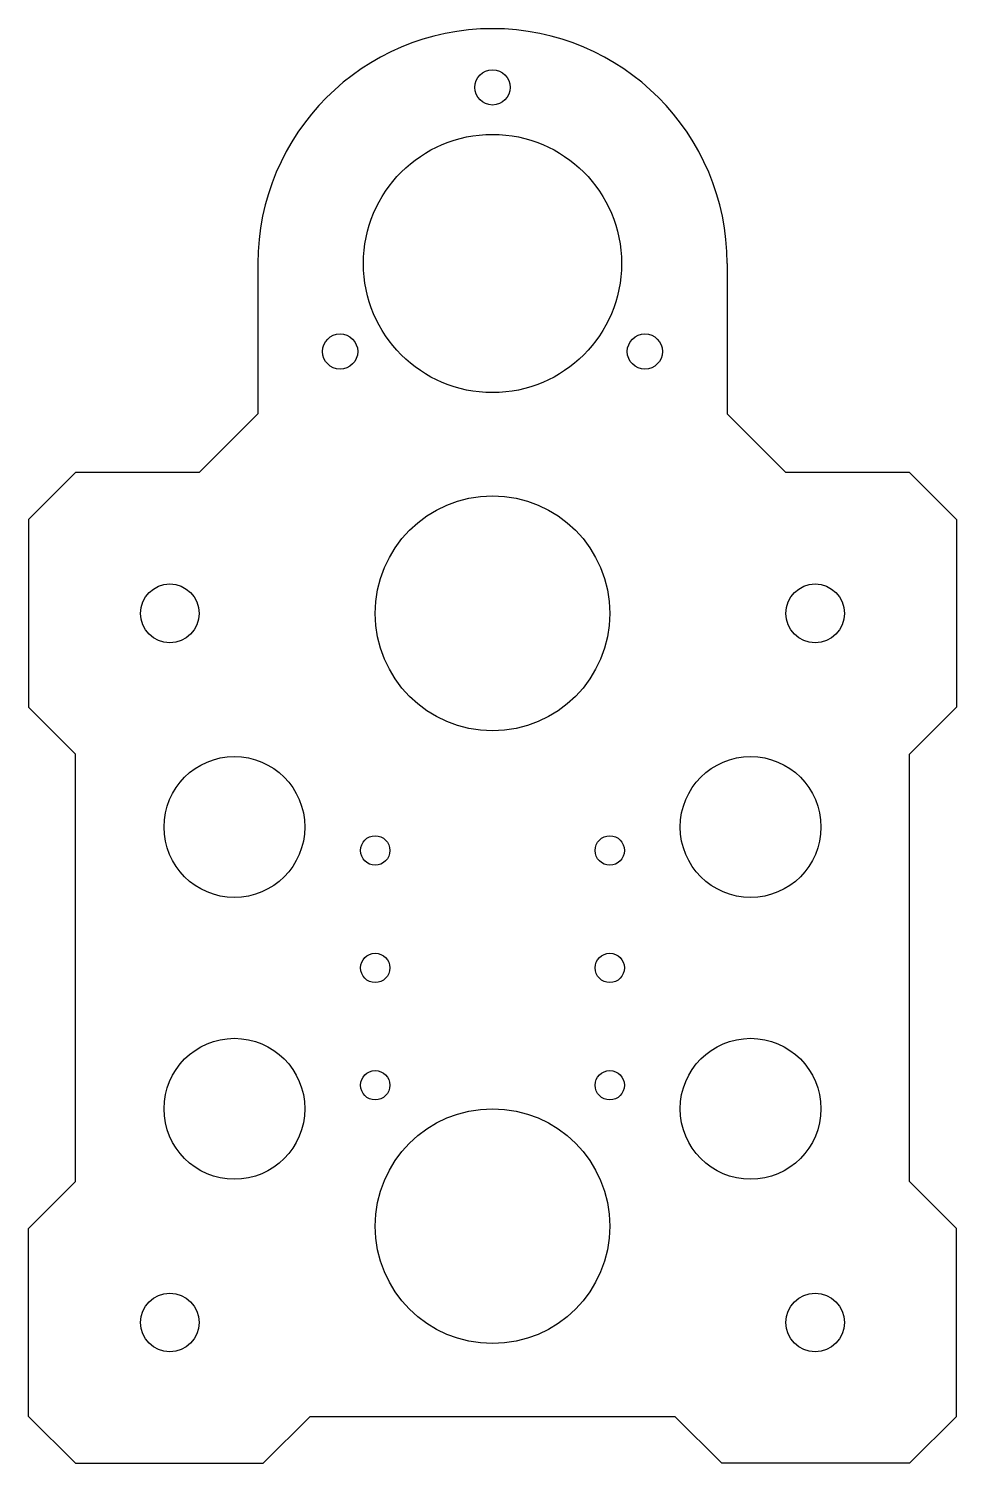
# Model space of a CAD drawing. Extents: x -40 to 40, y -42 to 80.
import ezdxf

# ---------------------------------------------------------------- set-up
doc = ezdxf.new("R2010")
doc.units = 0
doc.header["$MEASUREMENT"] = 0
doc.layers.add('VISIBLE', color=7, linetype='CONTINUOUS')

msp = doc.modelspace()

# ---------------------------------------------------------------- linework, layer by layer
at = {"layer": 'VISIBLE'}
for p, q in [((-20, 60), (-20, 47.2)), ((20, 60), (20, 47.2)), ((-20, 47.2), (-25, 42.2)), ((25, 42.2), (20, 47.2)), ((-35.54, 42.2), (-39.54, 38.2)), ((-25, 42.2), (-35.54, 42.2)), ((35.54, 42.2), (25, 42.2)), ((35.54, 42.2), (39.54, 38.2)), ((-39.54, 38.2), (-39.54, 22.2)), ((39.54, 38.2), (39.54, 22.2)), ((-35.54, 18.2), (-39.54, 22.2)), ((35.54, 18.2), (39.54, 22.2)), ((-35.54, -18.2), (-35.54, 18.2)), ((35.54, -18.2), (35.54, 18.2)), ((-35.54, -18.2), (-39.54, -22.2)), ((35.54, -18.2), (39.54, -22.2)), ((-39.54, -38.2), (-39.54, -22.2)), ((39.54, -38.2), (39.54, -22.2)), ((-35.54, -42.2), (-39.54, -38.2)), ((-19.54, -42.2), (-15.54, -38.2)), ((-15.54, -38.2), (15.54, -38.2)), ((19.54, -42.2), (15.54, -38.2)), ((35.54, -42.2), (39.54, -38.2)), ((-35.54, -42.2), (-19.54, -42.2)), ((35.54, -42.2), (19.54, -42.2))]:
    msp.add_line(p, q, dxfattribs=at)
for centre, radius in [((0, 75), 1.5), ((0, 60), 11), ((-12.99, 52.5), 1.5), ((12.99, 52.5), 1.5), ((0, 30.2), 10), ((-27.5, 30.2), 2.5), ((27.5, 30.2), 2.5), ((-22, 12), 6), ((22, 12), 6), ((-10, 10), 1.25), ((10, 10), 1.25), ((-10, 0), 1.25), ((10, 0), 1.25), ((-22, -12), 6), ((22, -12), 6), ((-10, -10), 1.25), ((10, -10), 1.25), ((0, -22), 10), ((-27.5, -30.2), 2.5), ((27.5, -30.2), 2.5)]:
    msp.add_circle(centre, radius, dxfattribs=at)
msp.add_arc((0, 60), 20, 0, 180, dxfattribs=at)

doc.saveas('drawing.dxf')
